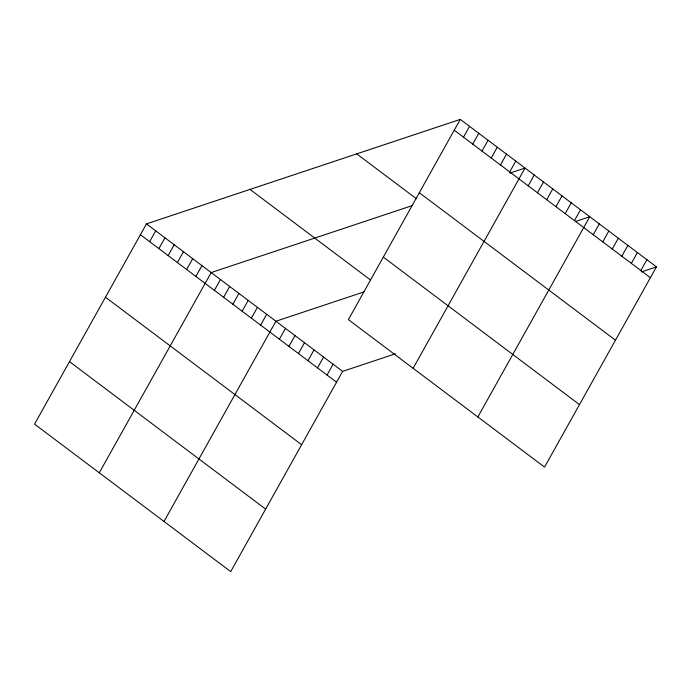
<?xml version="1.0" encoding="UTF-8"?>
<svg xmlns="http://www.w3.org/2000/svg" width="691" height="691" viewBox="0 0 691 691"><rect width="100%" height="100%" fill="white"/><g stroke="black" fill="none" stroke-linecap="round" stroke-linejoin="round"><path stroke-width="1.04" d="M460.292 119.388L348.385 319.622L544.543 467.107L656.45 266.873L460.292 119.388L146.457 223.893L34.55 424.127L230.708 571.612L342.615 371.378L395.407 353.801M149.653 241.677L155.708 230.846M158.895 248.63L164.95 237.799M168.146 255.584L174.201 244.752M177.397 262.537L183.443 251.705M186.639 269.49L192.694 258.659M195.89 276.443L201.945 265.612M99.279 472.799L211.187 272.565L412.492 205.529M214.383 290.35L220.438 279.518M223.634 297.303L229.68 286.471M232.876 304.256L238.931 293.425M242.126 311.209L248.181 300.378M251.369 318.162L257.423 307.331M260.619 325.115L266.674 314.284M164.009 521.472L275.916 321.237L364.252 291.818M279.397 339.229L285.443 328.398M288.924 346.39L294.971 335.567M298.452 353.559L304.498 342.727M307.979 360.719L314.025 349.888M317.506 367.88L323.561 357.057M327.033 375.049L333.088 364.217M463.488 137.163L469.543 126.341M472.739 144.117L478.794 133.294M481.981 151.07L488.036 140.247M491.232 158.023L497.287 147.192M500.483 164.976L506.529 154.145M509.725 171.929L515.78 161.098M413.123 368.286L525.03 168.051L509.794 173.13M528.218 185.836L534.273 175.004M537.468 192.789L543.523 181.958M546.719 199.742L552.765 188.911M555.961 206.695L562.016 195.864M565.212 213.649L571.267 202.817M574.454 220.602L580.509 209.77M477.852 416.958L589.76 216.724L575.543 221.457M593.232 234.715L599.287 223.893M602.759 241.885L608.814 231.053M612.286 249.045L618.341 238.214M621.814 256.206L627.869 245.383M631.341 263.375L637.396 252.543M640.868 270.535L646.923 259.704M641.222 271.943L656.45 266.873M454.246 130.21L650.395 277.696M419.307 192.72L615.465 340.205M356.729 153.877L416.414 198.749M383.324 257.112L579.473 404.598M250.021 189.403L370.238 279.795M146.457 223.893L342.615 371.378M140.403 234.724L336.56 382.209M105.473 297.225L301.63 444.71M69.48 361.626L265.638 509.112"/></g></svg>
